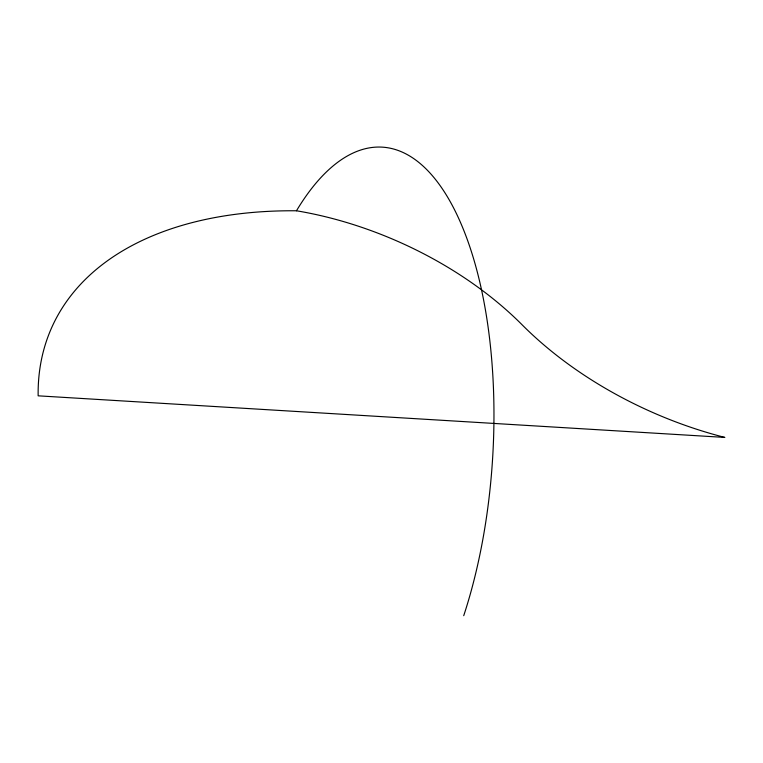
<?xml version="1.0" encoding="UTF-8"?>
<svg xmlns="http://www.w3.org/2000/svg" width="763" height="763" viewBox="0 0 763 763"><rect width="100%" height="100%" fill="white"/><g stroke="black" fill="none" stroke-linecap="round" stroke-linejoin="round"><path stroke-width="1.14" d="M296.473 210.779A427.604 254.947 23.9 0 0 38.15 395.825L724.85 437.418A281.9 168.079 23.9 0 1 522.102 324.79A268.023 159.801 23.9 0 0 296.473 210.779A303.178 128.976 -86.5 0 1 462.512 227.24A303.178 128.976 -86.5 0 1 463.723 615.684"/></g></svg>
